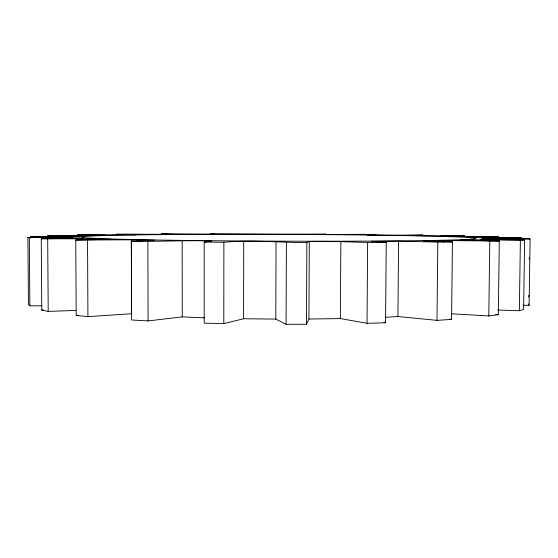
<?xml version="1.0" encoding="UTF-8"?>
<svg xmlns="http://www.w3.org/2000/svg" width="558" height="558" viewBox="0 0 558 558"><rect width="100%" height="100%" fill="white"/><g stroke="black" fill="none" stroke-linecap="round" stroke-linejoin="round"><path stroke-width="0.84" d="M204.681 317.83L182.25 316.888L148.079 320.92L131.618 319.992L131.36 241.196C158.102 241.795 184.838 240.114 211.58 240.972L204.193 242.088L204.179 323.131L223.793 323.619L243.581 318.751L275.791 319.099L286.087 324.303L306.454 324.261L308.937 319.036L309.313 241.468C334.974 240.819 360.573 242.849 386.227 242.5L385.557 322.754L367.025 323.312L340.359 318.576L308.937 319.036M223.793 323.619L223.877 242.249C251.553 239.738 279.188 242.507 306.844 242.611L309.313 241.468M243.581 318.751L243.727 241.223M275.791 319.099L276.05 241.391M286.087 324.303L286.4 242.57M306.454 324.261L306.844 242.611M340.359 318.576L340.847 241.454M367.025 323.312L367.631 242.57M397.924 316.526L398.593 241.161L437.821 242.109L452.454 241.935L451.568 319.385L436.984 320.362L397.924 316.526L385.669 317.293M436.984 320.362L437.821 242.109M443.519 242.291L443.54 240.561L499.298 241.035L498.308 314.719L488.801 315.947L451.429 313.77M488.801 315.947L489.778 241.279M519.359 310.729L520.377 240.212L524.625 239.926L523.606 309.397L519.359 310.729L497.673 310.053M528.712 297.044L528.733 295.301M529.263 259.63L529.291 257.894M523.041 305.254L529.117 305.31L530.1 239.04L529.577 238.754L485.167 238.35L481.979 237.882L521.653 237.882L466.153 236.976L498.643 236.808L491.193 236.564L440.095 236.16L464.681 235.86L423.808 235.79L406.377 235.462L422.915 235.071L387.113 235.162L367.304 234.911L375.911 234.458L363.816 234.332L324.847 234.506L325.753 234.018C287.224 234.276 248.819 234.109 210.296 233.704L214.649 234.214L173.001 233.816L161.255 233.879L173.398 234.388L126.771 234.144L116.197 234.255L136.326 234.744L77.409 234.841L105.539 235.281L47.695 235.636L83.47 235.985L76.585 236.39L33.32 236.376L30.439 236.634L30.453 238.364M75.853 310.429L48.211 311.406L41.759 310.053L41.243 238.754L95.383 238.831L111.049 239.326L75.762 240.031L76.188 315.416L77.904 315.235M76.188 315.416L87.927 316.637L131.528 313.736L131.297 239.814L75.762 240.031M41.759 310.053L43.482 309.948M131.36 241.196L154.726 240.254L131.297 239.814M443.54 240.561L423.215 240.889L452.454 241.935M30.439 236.634L72.777 236.843L70.81 237.073L72.491 237.31L27.9 237.506L28.43 304.535L29.846 305.875L41.934 305.735M41.243 238.754L83.505 238.315L76.076 237.813L27.9 237.506M398.593 241.161L371.384 241.342L386.227 242.5M530.1 239.04L484.874 238.831L480.78 239.291L524.625 239.926M204.193 242.088L223.877 242.249M520.377 240.212L472.5 239.752L460.287 240.17L499.298 241.035M495.713 314.489L498.308 314.719M449.86 319.127L451.568 319.385M383.918 322.196L385.557 322.754M528.607 304.005L529.117 305.31M47.702 239.075L48.211 311.406M29.316 237.806L29.846 305.875M87.536 240.338L87.927 316.637M147.884 241.447L148.079 320.92M182.18 240.651L182.25 316.888M168.195 240.191A196.981 3.397 0.2 0 0 475.304 238.698A196.981 3.397 0.2 0 0 193.033 234.409A196.981 3.397 0.2 0 0 168.195 240.191"/></g></svg>
